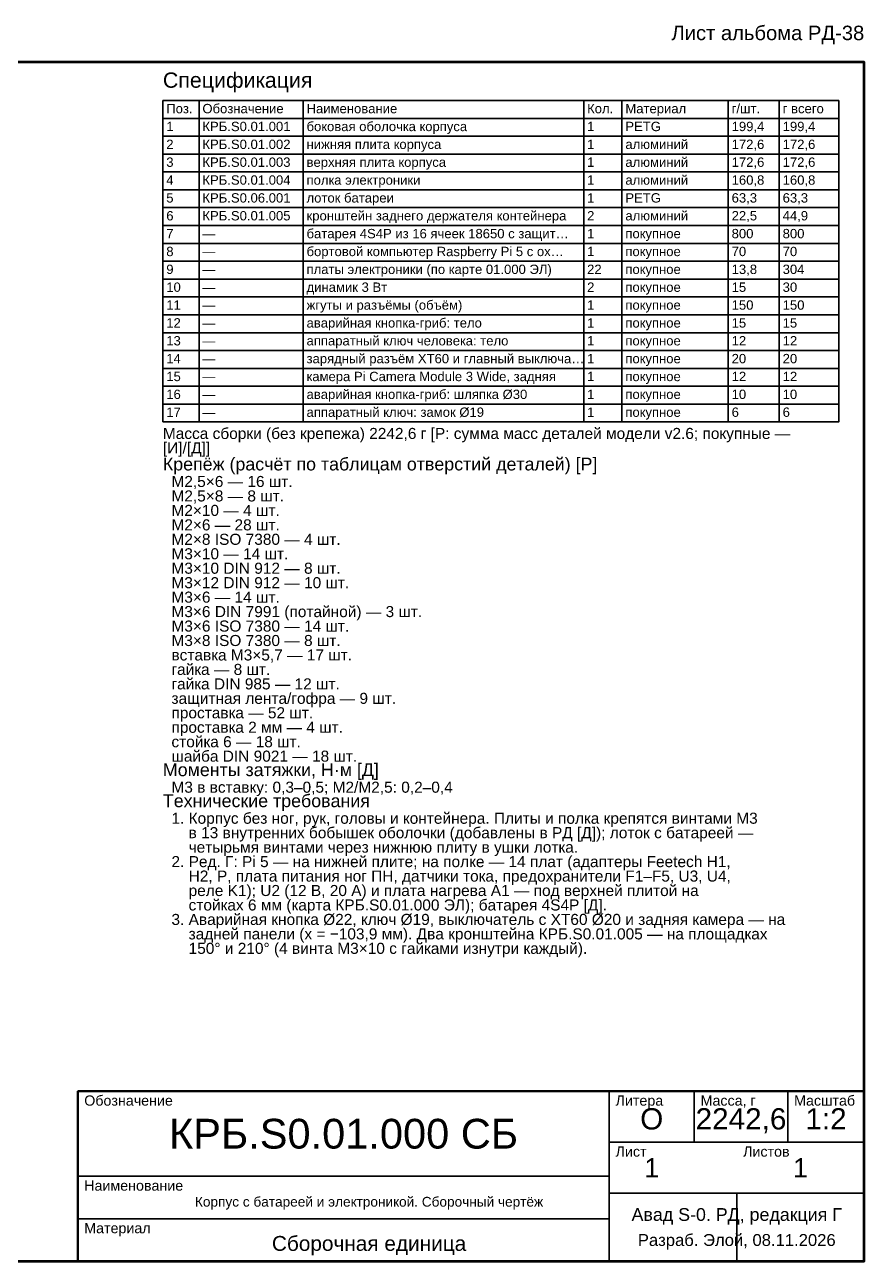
# Model space of a CAD drawing. Header units: millimetres. Extents: x 40 to 830, y 10 to 593.
# Drawn here: x 435 to 830, y 10 to 592 of the extents above; entities that cross this region are included whole.
import ezdxf
from ezdxf.enums import TextEntityAlignment as Align

# ---------------------------------------------------------------- set-up
doc = ezdxf.new("R2010")
doc.units = ezdxf.units.MM
doc.header["$LTSCALE"] = 2
for name, color, linetype, lineweight in [('РАМКА', 7, 'Continuous', 70), ('ТАБЛИЦА', 7, 'Continuous', 35), ('ТЕКСТ', 7, 'Continuous', 25)]:
    doc.layers.add(name, color=color, linetype=linetype, lineweight=lineweight)
doc.styles.add('GOST', font='arial.ttf')

msp = doc.modelspace()

# ---------------------------------------------------------------- linework, layer by layer
at = {"layer": 'РАМКА', "lineweight": 70}
msp.add_lwpolyline([(40, 10), (830, 10), (830, 574), (40, 574), (40, 10)], dxfattribs=at)
at = {"layer": 'ТАБЛИЦА'}
for p, q in [((517, 556), (517, 404.8)), ((566, 556), (566, 404.8)), ((698, 556), (698, 404.8)), ((716, 556), (716, 404.8)), ((766, 556), (766, 404.8)), ((790, 556), (790, 404.8)), ((500, 547.6), (818, 547.6)), ((500, 539.2), (818, 539.2)), ((500, 530.8), (818, 530.8)), ((500, 522.4), (818, 522.4)), ((500, 514), (818, 514)), ((500, 505.6), (818, 505.6)), ((500, 497.2), (818, 497.2)), ((500, 488.8), (818, 488.8)), ((500, 480.4), (818, 480.4)), ((500, 472), (818, 472)), ((500, 463.6), (818, 463.6)), ((500, 455.2), (818, 455.2)), ((500, 446.8), (818, 446.8)), ((500, 438.4), (818, 438.4)), ((500, 430), (818, 430)), ((500, 421.6), (818, 421.6)), ((500, 413.2), (818, 413.2)), ((710, 10), (710, 90)), ((750, 66), (750, 90)), ((794, 66), (794, 90)), ((710, 66), (830, 66)), ((460, 50), (710, 50)), ((710, 42), (830, 42)), ((770, 10), (770, 42)), ((460, 30), (710, 30))]:
    msp.add_line(p, q, dxfattribs=at)
at = {"layer": 'ТАБЛИЦА', "lineweight": 35}
msp.add_lwpolyline([(500, 404.8), (818, 404.8), (818, 556), (500, 556), (500, 404.8)], dxfattribs=at)
at = {"layer": 'ТАБЛИЦА', "lineweight": 50}
msp.add_lwpolyline([(460, 10), (830, 10), (830, 90), (460, 90), (460, 10)], dxfattribs=at)

# ---------------------------------------------------------------- texts
at = {"layer": 'ТЕКСТ', "style": 'GOST'}
msp.add_text('Лист альбома РД-38', height=6.8, dxfattribs=at).set_placement((830, 584.4), align=Align.RIGHT)
for s, height, p in [('Спецификация', 7.2, (500, 562)), ('Поз.', 4.4, (501.6, 550)), ('Обозначение', 4.4, (518.6, 550)), ('Наименование', 4.4, (567.6, 550)), ('Кол.', 4.4, (699.6, 550)), ('Материал', 4.4, (717.6, 550)), ('г/шт.', 4.4, (767.6, 550)), ('г всего', 4.4, (791.6, 550)), ('1', 4.4, (501.6, 541.6)), ('КРБ.S0.01.001', 4.4, (518.6, 541.6)), ('боковая оболочка корпуса', 4.4, (567.6, 541.6)), ('1', 4.4, (699.6, 541.6)), ('PETG', 4.4, (717.6, 541.6)), ('199,4', 4.4, (767.6, 541.6)), ('199,4', 4.4, (791.6, 541.6)), ('2', 4.4, (501.6, 533.2)), ('КРБ.S0.01.002', 4.4, (518.6, 533.2)), ('нижняя плита корпуса', 4.4, (567.6, 533.2)), ('1', 4.4, (699.6, 533.2)), ('алюминий', 4.4, (717.6, 533.2)), ('172,6', 4.4, (767.6, 533.2)), ('172,6', 4.4, (791.6, 533.2)), ('алюминий', 4.4, (717.6, 524.8)), ('3', 4.4, (501.6, 524.8)), ('КРБ.S0.01.003', 4.4, (518.6, 524.8)), ('верхняя плита корпуса', 4.4, (567.6, 524.8)), ('1', 4.4, (699.6, 524.8)), ('172,6', 4.4, (767.6, 524.8)), ('172,6', 4.4, (791.6, 524.8)), ('4', 4.4, (501.6, 516.4)), ('КРБ.S0.01.004', 4.4, (518.6, 516.4)), ('полка электроники', 4.4, (567.6, 516.4)), ('1', 4.4, (699.6, 516.4)), ('алюминий', 4.4, (717.6, 516.4)), ('160,8', 4.4, (767.6, 516.4)), ('160,8', 4.4, (791.6, 516.4)), ('5', 4.4, (501.6, 508)), ('КРБ.S0.06.001', 4.4, (518.6, 508)), ('лоток батареи', 4.4, (567.6, 508)), ('1', 4.4, (699.6, 508)), ('PETG', 4.4, (717.6, 508)), ('63,3', 4.4, (767.6, 508)), ('63,3', 4.4, (791.6, 508)), ('6', 4.4, (501.6, 499.6)), ('КРБ.S0.01.005', 4.4, (518.6, 499.6)), ('кронштейн заднего держателя контейнера', 4.4, (567.6, 499.6)), ('2', 4.4, (699.6, 499.6)), ('алюминий', 4.4, (717.6, 499.6)), ('22,5', 4.4, (767.6, 499.6)), ('44,9', 4.4, (791.6, 499.6)), ('7', 4.4, (501.6, 491.2)), ('батарея 4S4P из 16 ячеек 18650 с защит…', 4.4, (567.6, 491.2)), ('1', 4.4, (699.6, 491.2)), ('покупное', 4.4, (717.6, 491.2)), ('800', 4.4, (767.6, 491.2)), ('800', 4.4, (791.6, 491.2)), ('—', 4.4, (518.6, 491.2)), ('8', 4.4, (501.6, 482.8)), ('—', 4.4, (518.6, 482.8)), ('бортовой компьютер Raspberry Pi 5 с ох…', 4.4, (567.6, 482.8)), ('1', 4.4, (699.6, 482.8)), ('покупное', 4.4, (717.6, 482.8)), ('70', 4.4, (767.6, 482.8)), ('70', 4.4, (791.6, 482.8)), ('9', 4.4, (501.6, 474.4)), ('платы электроники (по карте 01.000 ЭЛ)', 4.4, (567.6, 474.4)), ('22', 4.4, (699.6, 474.4)), ('покупное', 4.4, (717.6, 474.4)), ('13,8', 4.4, (767.6, 474.4)), ('304', 4.4, (791.6, 474.4)), ('—', 4.4, (518.6, 474.4)), ('10', 4.4, (501.6, 466)), ('—', 4.4, (518.6, 466)), ('динамик 3 Вт', 4.4, (567.6, 466)), ('2', 4.4, (699.6, 466)), ('покупное', 4.4, (717.6, 466)), ('15', 4.4, (767.6, 466)), ('30', 4.4, (791.6, 466)), ('11', 4.4, (501.6, 457.6)), ('жгуты и разъёмы (объём)', 4.4, (567.6, 457.6)), ('1', 4.4, (699.6, 457.6)), ('покупное', 4.4, (717.6, 457.6)), ('150', 4.4, (767.6, 457.6)), ('150', 4.4, (791.6, 457.6)), ('—', 4.4, (518.6, 457.6)), ('аварийная кнопка-гриб: тело', 4.4, (567.6, 449.2)), ('12', 4.4, (501.6, 449.2)), ('—', 4.4, (518.6, 449.2)), ('1', 4.4, (699.6, 449.2)), ('покупное', 4.4, (717.6, 449.2)), ('15', 4.4, (767.6, 449.2)), ('15', 4.4, (791.6, 449.2)), ('13', 4.4, (501.6, 440.8)), ('—', 4.4, (518.6, 440.8)), ('аппаратный ключ человека: тело', 4.4, (567.6, 440.8)), ('1', 4.4, (699.6, 440.8)), ('покупное', 4.4, (717.6, 440.8)), ('12', 4.4, (767.6, 440.8)), ('12', 4.4, (791.6, 440.8)), ('14', 4.4, (501.6, 432.4)), ('зарядный разъём XT60 и главный выключа…', 4.4, (567.6, 432.4)), ('1', 4.4, (699.6, 432.4)), ('20', 4.4, (767.6, 432.4)), ('20', 4.4, (791.6, 432.4)), ('—', 4.4, (518.6, 432.4)), ('покупное', 4.4, (717.6, 432.4)), ('15', 4.4, (501.6, 424)), ('—', 4.4, (518.6, 424)), ('камера Pi Camera Module 3 Wide, задняя', 4.4, (567.6, 424)), ('1', 4.4, (699.6, 424)), ('покупное', 4.4, (717.6, 424)), ('12', 4.4, (767.6, 424)), ('12', 4.4, (791.6, 424)), ('16', 4.4, (501.6, 415.6)), ('аварийная кнопка-гриб: шляпка Ø30', 4.4, (567.6, 415.6)), ('1', 4.4, (699.6, 415.6)), ('покупное', 4.4, (717.6, 415.6)), ('10', 4.4, (767.6, 415.6)), ('10', 4.4, (791.6, 415.6)), ('—', 4.4, (518.6, 415.6)), ('17', 4.4, (501.6, 407.2)), ('—', 4.4, (518.6, 407.2)), ('аппаратный ключ: замок Ø19', 4.4, (567.6, 407.2)), ('1', 4.4, (699.6, 407.2)), ('покупное', 4.4, (717.6, 407.2)), ('6', 4.4, (767.6, 407.2)), ('6', 4.4, (791.6, 407.2)), ('Масса сборки (без крепежа) 2242,6 г [Р: сумма масс деталей модели v2.6; покупные —', 5.2, (500, 396.8)), ('[И]/[Д]]', 5.2, (500, 390)), ('Крепёж (расчёт по таблицам отверстий деталей) [Р]', 6, (500, 382)), ('  M2,5×6 — 16 шт.', 5.2, (500, 374.2)), ('  M2,5×8 — 8 шт.', 5.2, (500, 367.4)), ('  M2×10 — 4 шт.', 5.2, (500, 360.6)), ('  M2×6 — 28 шт.', 5.2, (500, 353.8)), ('  M2×8 ISO 7380 — 4 шт.', 5.2, (500, 347)), ('  M3×10 — 14 шт.', 5.2, (500, 340.2)), ('  M3×10 DIN 912 — 8 шт.', 5.2, (500, 333.4)), ('  M3×12 DIN 912 — 10 шт.', 5.2, (500, 326.6)), ('  M3×6 — 14 шт.', 5.2, (500, 319.8)), ('  M3×6 DIN 7991 (потайной) — 3 шт.', 5.2, (500, 313)), ('  M3×6 ISO 7380 — 14 шт.', 5.2, (500, 306.2)), ('  M3×8 ISO 7380 — 8 шт.', 5.2, (500, 299.4)), ('  вставка M3×5,7 — 17 шт.', 5.2, (500, 292.6)), ('  гайка — 8 шт.', 5.2, (500, 285.8)), ('  гайка DIN 985 — 12 шт.', 5.2, (500, 279)), ('  защитная лента/гофра — 9 шт.', 5.2, (500, 272.2)), ('  проставка — 52 шт.', 5.2, (500, 265.4)), ('  проставка 2 мм — 4 шт.', 5.2, (500, 258.6)), ('  стойка 6 — 18 шт.', 5.2, (500, 251.8)), ('  шайба DIN 9021 — 18 шт.', 5.2, (500, 245)), ('Моменты затяжки, Н·м [Д]', 6, (500, 238.2)), ('  M3 в вставку: 0,3–0,5; M2/M2,5: 0,2–0,4', 5.2, (500, 230.4)), ('Технические требования', 6, (500, 223.6)), ('  1. Корпус без ног, рук, головы и контейнера. Плиты и полка крепятся винтами M3', 5.2, (500, 215.8)), ('      в 13 внутренних бобышек оболочки (добавлены в РД [Д]); лоток с батареей —', 5.2, (500, 209)), ('      четырьмя винтами через нижнюю плиту в ушки лотка.', 5.2, (500, 202.2)), ('  2. Ред. Г: Pi 5 — на нижней плите; на полке — 14 плат (адаптеры Feetech Н1,', 5.2, (500, 195.4)), ('      Н2, Р, плата питания ног ПН, датчики тока, предохранители F1–F5, U3, U4,', 5.2, (500, 188.6)), ('      реле K1); U2 (12 В, 20 А) и плата нагрева A1 — под верхней плитой на', 5.2, (500, 181.8)), ('      стойках 6 мм (карта КРБ.S0.01.000 ЭЛ); батарея 4S4P [Д].', 5.2, (500, 175)), ('  3. Аварийная кнопка Ø22, ключ Ø19, выключатель с XT60 Ø20 и задняя камера — на', 5.2, (500, 168.2)), ('      задней панели (x = −103,9 мм). Два кронштейна КРБ.S0.01.005 — на площадках', 5.2, (500, 161.4)), ('      150° и 210° (4 винта M3×10 с гайками изнутри каждый).', 5.2, (500, 154.6)), ('Обозначение', 4.8, (463, 83.2)), ('Литера', 4.8, (713, 83.2)), ('Масса, г', 4.8, (753, 83.2)), ('Масштаб', 4.8, (797, 83.2)), ('Лист', 4.8, (713, 59.2)), ('Листов', 4.8, (773, 59.2)), ('Наименование', 4.8, (463, 43.2)), ('Материал', 4.8, (463, 23.2))]:
    msp.add_text(s, height=height, dxfattribs=at).set_placement(p)
for s, height, p in [('О', 10, (730, 77)), ('2242,6', 10, (772, 77)), ('1:2', 10, (812, 77)), ('КРБ.S0.01.000 СБ', 14, (585, 70)), ('1', 9, (730, 54)), ('1', 9, (800, 54)), ('Корпус с батареей и электроникой. Сборочный чертёж', 4.5882, (597, 38)), ('Авад S-0. РД, редакция Г', 6, (770, 32)), ('Сборочная единица', 7, (597, 18.4)), ('Разраб. Элой, 08.11.2026', 5.6, (770, 20))]:
    msp.add_text(s, height=height, dxfattribs=at).set_placement(p, align=Align.MIDDLE_CENTER)

doc.saveas('drawing.dxf')
